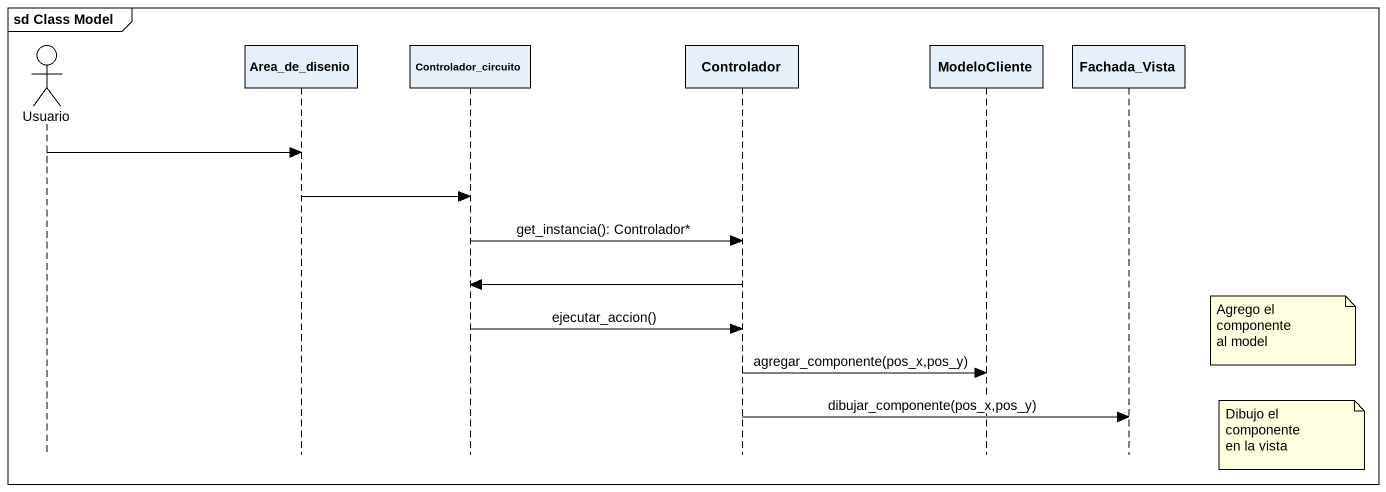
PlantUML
@startuml
mainframe sd Class Model
hide footbox
actor Usuario
participant Area_de_disenio
participant Controlador_circuito
participant Controlador
participant ModeloCliente
participant Fachada_Vista

Usuario -> Area_de_disenio
Area_de_disenio -> Controlador_circuito
Controlador_circuito -> Controlador : get_instancia(): Controlador*
Controlador -> Controlador_circuito
Controlador_circuito -> Controlador : ejecutar_accion()
note right of Fachada_Vista
  Agrego el componente
  al model
end note
Controlador -> ModeloCliente : agregar_componente(pos_x,pos_y)
Controlador -> Fachada_Vista : dibujar_componente(pos_x,pos_y)
note right of Fachada_Vista
  Dibujo el componente
  en la vista
end note
@enduml
